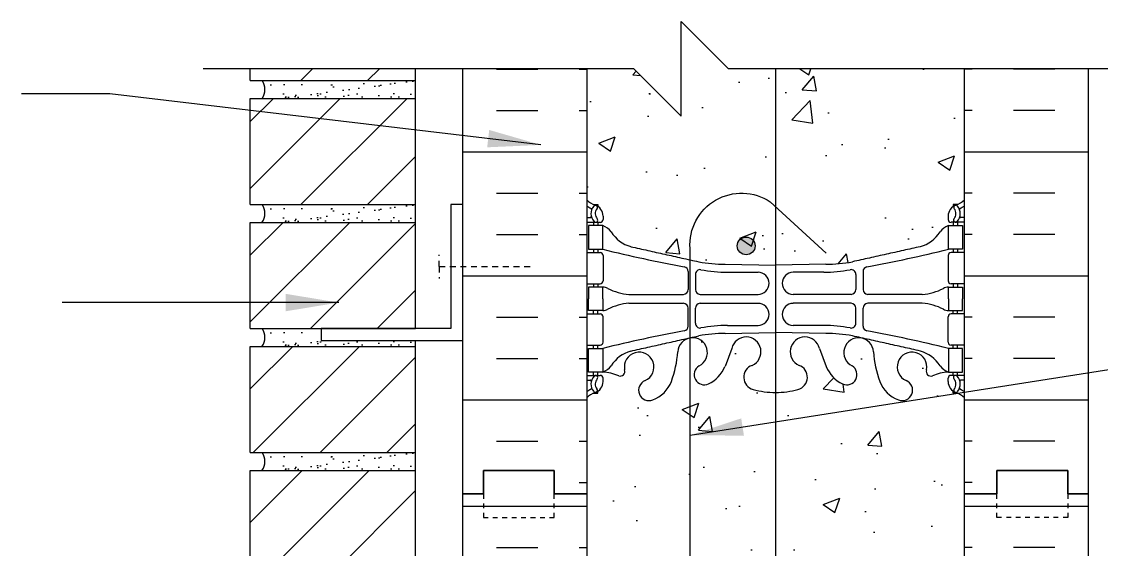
# Model space of a CAD drawing. Header units: inches. Extents: x 526.8 to 581.6, y 644.2 to 711.3.
# Drawn here: x 540.58 to 563.45, y 700.08 to 711.26 of the extents above; entities that cross this region are included whole.
import ezdxf

# ---------------------------------------------------------------- set-up
doc = ezdxf.new("R2010")
doc.units = ezdxf.units.IN
doc.header["$LTSCALE"] = 0.5
doc.header["$MEASUREMENT"] = 0
doc.linetypes.add('DASHED2', pattern=[0.375, 0.25, -0.125])
for name, color, linetype in [('HATCH', 12, 'Continuous'), ('line25', 2, 'Continuous'), ('LINE50', 5, 'Continuous'), ('LINE65', 3, 'Continuous'), ('LINE9', 9, 'Continuous'), ('TEXT', 4, 'Continuous'), ('Web_Edge', 9, 'Continuous')]:
    doc.layers.add(name, color=color, linetype=linetype)
doc.styles.add('DIM', font='romans.shx', dxfattribs={"width": 0.7})
doc.dimstyles.new('ext_12', dxfattribs={"dimscale": 12, "dimtxt": 0.09375, "dimasz": 0.09375, "dimexe": 0.09375, "dimexo": 0.0625, "dimgap": 0.0625, "dimtad": 1, "dimdec": 1, "dimzin": 3, "dimdsep": 46, "dimlunit": 4, "dimtxsty": 'DIM', "dimcen": 0.09, "dimdle": 0.09375, "dimclrt": 4, "dimadec": 0, "dimazin": 0, "dimtfac": 1, "dimtdec": 1, "dimtmove": 2, "dimatfit": 3, "dimfxl": 1, "dimfrac": 2, "dimtolj": 1, "dimtzin": 0, "dimarcsym": 0})
pattern_1 = [(45, (428.6339, 515.9881), (-0.707107, 0.707107), [])]

msp = doc.modelspace()

# ---------------------------------------------------------------- hatches: boundary and pattern name
at = {"layer": 'HATCH'}
h = msp.add_hatch(dxfattribs=at)
h.set_pattern_fill('AR-CONC', color=256, scale=0.5)
h.set_pattern_definition([(50, (0, 0), (3.586301, -0.313761), [0.375, -4.125]), (355, (0, 0), (-0.693757, 3.76096), [0.3, -3.3]), (100.45144, (0.299, -0.026), (2.892544, 3.4472), [0.318701, -3.50571]), (46.1842, (0, 1), (5.336207, -0.827596), [0.5625, -6.1875]), (96.63564, (0.4447, 0.931), (4.67331, 4.870593), [0.478052, -5.25857]), (351.18416, (0, 1), (4.67331, 4.870593), [0.45, -4.95]), (21, (0.5, 0.75), (2.984535, -2.013094), [0.375, -4.125]), (326, (0.5, 0.75), (1.216577, 3.62575), [0.3, -3.3]), (71.45144, (0.7487, 0.5822), (4.201112, 1.612656), [0.318701, -3.50571]), (37.5, (0, 0), (0.0607993, 1.6644693), [0, -3.26, 0, -3.35, 0, -3.3125]), (7.5, (0, 0), (1.3153477, 1.9720586), [0, -1.91, 0, -3.185, 0, -1.2625]), (327.5, (-1.115, 0), (2.6691122, -0.1127744), [0, -1.25, 0, -3.9, 0, -5.175]), (317.5, (-1.615, 0), (2.915931, 0.500525), [0, -1.625, 0, -2.59, 0, -3.675])])
edge = h.paths.add_edge_path()
edge.add_arc((560.199, 647.64), 0.5, 46.2109, 66.4218)
edge.add_line((560.399, 648.098), (560.309, 648.098))
edge.add_line((560.309, 648.098), (560.309, 648.14))
edge.add_arc((560.449, 648.347), 0.25, 180, 235.9442, ccw=False)
edge.add_line((560.199, 648.347), (560.199, 648.414))
edge.add_arc((560.262, 648.414), 0.0625, 90, 180, ccw=False)
edge.add_line((560.262, 648.477), (560.309, 648.477))
edge.add_line((560.309, 648.477), (560.309, 648.547))
edge.add_line((560.309, 648.547), (560.204, 648.547))
edge.add_arc((560.327, 648.89), 0.364, 214.9775, 250.3387, ccw=False)
edge.add_arc((559.404, 648.278), 0.743, 32.7919, 73.8107)
edge.add_spline(control_points=[(559.611, 648.992), (558.173, 649.313)], knot_values=[0, 0, 1, 1], degree=1, periodic=0)
edge.add_arc((557.617, 646.381), 2.984, 79.2546, 90.0995)
edge.add_line((557.612, 649.365), (556.545, 649.381))
edge.add_line((556.545, 649.381), (555.479, 649.365))
edge.add_arc((555.474, 646.381), 2.984, 89.9005, 100.7454)
edge.add_spline(control_points=[(554.917, 649.313), (553.48, 648.992)], knot_values=[0, 0, 1, 1], degree=1, periodic=0)
edge.add_arc((553.687, 648.278), 0.743, 106.1893, 147.2081)
edge.add_arc((552.764, 648.89), 0.364, 289.6613, 325.0225, ccw=False)
edge.add_line((552.886, 648.547), (552.781, 648.547))
edge.add_line((552.781, 648.547), (552.781, 648.477))
edge.add_line((552.781, 648.477), (552.829, 648.477))
edge.add_arc((552.829, 648.414), 0.0625, 0, 90, ccw=False)
edge.add_line((552.891, 648.414), (552.891, 648.347))
edge.add_arc((552.641, 648.347), 0.25, 304.0558, 360, ccw=False)
edge.add_line((552.781, 648.14), (552.781, 648.098))
edge.add_line((552.781, 648.098), (552.691, 648.098))
edge.add_arc((552.891, 647.64), 0.5, 113.5782, 133.7891)
edge.add_line((552.545, 648.001), (552.545, 645.228))
edge.add_line((552.545, 645.228), (554.498, 645.228))
edge.add_line((554.498, 645.228), (555.498, 644.228))
edge.add_line((555.498, 644.228), (555.498, 646.228))
edge.add_line((555.498, 646.228), (556.498, 645.228))
edge.add_line((556.498, 645.228), (560.545, 645.228))
edge.add_line((560.545, 645.228), (560.545, 648.001))
edge = h.paths.add_edge_path()
edge.add_line((560.545, 710.258), (555.545, 710.258))
edge.add_line((555.545, 710.258), (554.545, 711.258))
edge.add_line((554.545, 711.258), (554.545, 709.258))
edge.add_line((554.545, 709.258), (553.545, 710.258))
edge.add_line((553.545, 710.258), (552.545, 710.258))
edge.add_line((552.545, 710.258), (552.545, 707.485))
edge.add_arc((552.891, 707.846), 0.5, 226.2109, 246.4218)
edge.add_line((552.691, 707.388), (552.781, 707.388))
edge.add_line((552.781, 707.388), (552.781, 707.346))
edge.add_arc((552.641, 707.139), 0.25, 0, 55.9442, ccw=False)
edge.add_line((552.891, 707.139), (552.891, 707.071))
edge.add_arc((552.829, 707.071), 0.0625, -90, 0, ccw=False)
edge.add_line((552.829, 707.009), (552.781, 707.009))
edge.add_line((552.781, 707.009), (552.781, 706.939))
edge.add_line((552.781, 706.939), (552.886, 706.939))
edge.add_arc((552.764, 706.596), 0.364, 34.9775, 70.3387, ccw=False)
edge.add_arc((553.687, 707.207), 0.743, 212.7919, 253.8107)
edge.add_spline(control_points=[(553.48, 706.493), (554.917, 706.173)], knot_values=[0, 0, 1, 1], degree=1, periodic=0)
edge.add_arc((555.474, 709.105), 2.984, 259.2546, 270.0995)
edge.add_line((555.479, 706.121), (556.545, 706.105))
edge.add_line((556.545, 706.105), (557.612, 706.121))
edge.add_arc((557.617, 709.105), 2.984, 269.9005, 280.7454)
edge.add_spline(control_points=[(558.173, 706.173), (559.611, 706.493)], knot_values=[0, 0, 1, 1], degree=1, periodic=0)
edge.add_arc((559.404, 707.207), 0.743, 286.1893, 327.2081)
edge.add_arc((560.327, 706.596), 0.364, 109.6613, 145.0225, ccw=False)
edge.add_line((560.204, 706.939), (560.309, 706.939))
edge.add_line((560.309, 706.939), (560.309, 707.009))
edge.add_line((560.309, 707.009), (560.262, 707.009))
edge.add_arc((560.262, 707.071), 0.0625, 180, 270, ccw=False)
edge.add_line((560.199, 707.071), (560.199, 707.139))
edge.add_arc((560.449, 707.139), 0.25, 124.0558, 180, ccw=False)
edge.add_line((560.309, 707.346), (560.309, 707.388))
edge.add_line((560.309, 707.388), (560.399, 707.388))
edge.add_arc((560.199, 707.846), 0.5, 293.5782, 313.7891)
edge.add_line((560.545, 707.485), (560.545, 710.258))
h.paths.add_polyline_path([(560.545, 703.293, 0.088416), (560.399, 703.39), (560.309, 703.39), (560.309, 703.432, -0.249069), (560.199, 703.639), (560.199, 703.706, -0.414214), (560.262, 703.769), (560.309, 703.769), (560.309, 703.839), (560.204, 703.839, 0.085348), (559.875, 703.763, -0.669601), (559.742, 703.884, 2.087231), (559.308, 703.659, -1), (559.145, 703.25, -0.21345), (558.753, 703.639, -0.068226), (558.617, 704.267, 1.753171), (558.166, 703.971, -0.940793), (557.963, 703.587, -0.173075), (557.617, 703.954), (557.474, 704.341, 1.612474), (557.043, 703.981, -0.734872), (557.019, 703.47, -0.068475), (556.545, 703.408, -0.068475), (556.071, 703.47, -0.734872), (556.048, 703.981, 1.612474), (555.617, 704.341), (555.474, 703.954, -0.173075), (555.128, 703.587, -0.940793), (554.924, 703.971, 1.753171), (554.474, 704.267, -0.068226), (554.338, 703.639, -0.21345), (553.946, 703.25, -1), (553.782, 703.659, 2.087231), (553.348, 703.884, -0.669601), (553.216, 703.763, 0.085348), (552.886, 703.839), (552.781, 703.839), (552.781, 703.769), (552.829, 703.769, -0.414214), (552.891, 703.706), (552.891, 703.639, -0.249069), (552.781, 703.432), (552.781, 703.39), (552.691, 703.39, 0.088416), (552.545, 703.293), (552.545, 701.258), (552.545, 699.224, 0.088416), (552.691, 699.127), (552.781, 699.127), (552.781, 699.085, -0.249069), (552.891, 698.878), (552.891, 698.81, -0.414214), (552.829, 698.748), (552.781, 698.748), (552.781, 698.678), (552.886, 698.678, 0.085348), (553.216, 698.753, -0.669601), (553.348, 698.633, 2.087231), (553.782, 698.858, -1), (553.946, 699.266, -0.21345), (554.338, 698.877, -0.068226), (554.474, 698.249, 1.753171), (554.924, 698.546, -0.940793), (555.128, 698.929, -0.173075), (555.474, 698.562), (555.617, 698.176, 1.612474), (556.048, 698.535, -0.734872), (556.071, 699.046, -0.068475), (556.545, 699.108, -0.068475), (557.019, 699.046, -0.734872), (557.043, 698.535, 1.612474), (557.474, 698.176), (557.617, 698.562, -0.173075), (557.963, 698.929, -0.940793), (558.166, 698.546, 1.753171), (558.617, 698.249, -0.068226), (558.753, 698.877, -0.21345), (559.145, 699.266, -1), (559.308, 698.858, 2.087231), (559.742, 698.633, -0.669601), (559.875, 698.753, 0.085348), (560.204, 698.678), (560.309, 698.678), (560.309, 698.748), (560.262, 698.748, -0.414214), (560.199, 698.81), (560.199, 698.878, -0.249069), (560.309, 699.085), (560.309, 699.127), (560.399, 699.127, 0.088416), (560.545, 699.224), (560.545, 701.258)])
edge = h.paths.add_edge_path()
edge.add_arc((560.262, 695.445), 0.0625, 90, 180, ccw=False)
edge.add_line((560.262, 695.508), (560.309, 695.508))
edge.add_line((560.309, 695.508), (560.309, 695.578))
edge.add_line((560.309, 695.578), (560.204, 695.578))
edge.add_arc((560.327, 695.92), 0.364, 214.9775, 250.3387, ccw=False)
edge.add_arc((559.404, 695.309), 0.743, 32.7919, 73.8107)
edge.add_spline(control_points=[(559.611, 696.023), (558.173, 696.344)], knot_values=[0, 0, 1, 1], degree=1, periodic=0)
edge.add_arc((557.617, 693.412), 2.984, 79.2546, 90.0995)
edge.add_line((557.612, 696.396), (556.545, 696.412))
edge.add_line((556.545, 696.412), (555.479, 696.396))
edge.add_arc((555.474, 693.412), 2.984, 89.9005, 100.7454)
edge.add_spline(control_points=[(554.917, 696.344), (553.48, 696.023)], knot_values=[0, 0, 1, 1], degree=1, periodic=0)
edge.add_arc((553.687, 695.309), 0.743, 106.1893, 147.2081)
edge.add_arc((552.764, 695.92), 0.364, 289.6613, 325.0225, ccw=False)
edge.add_line((552.886, 695.578), (552.781, 695.578))
edge.add_line((552.781, 695.578), (552.781, 695.508))
edge.add_line((552.781, 695.508), (552.829, 695.508))
edge.add_arc((552.829, 695.445), 0.0625, 0, 90, ccw=False)
edge.add_line((552.891, 695.445), (552.891, 695.378))
edge.add_arc((552.641, 695.378), 0.25, 304.0558, 360, ccw=False)
edge.add_line((552.781, 695.171), (552.781, 695.129))
edge.add_line((552.781, 695.129), (552.691, 695.129))
edge.add_arc((552.891, 694.671), 0.5, 113.5782, 133.7891)
edge.add_line((552.545, 695.032), (552.545, 692.258))
edge.add_line((552.545, 692.258), (560.545, 692.258))
edge.add_line((560.545, 692.258), (560.545, 695.032))
edge.add_arc((560.199, 694.671), 0.5, 46.2109, 66.4218)
edge.add_line((560.399, 695.129), (560.309, 695.129))
edge.add_line((560.309, 695.129), (560.309, 695.171))
edge.add_arc((560.449, 695.378), 0.25, 180, 235.9442, ccw=False)
edge.add_line((560.199, 695.378), (560.199, 695.445))
h = msp.add_hatch(dxfattribs=at)
h.set_pattern_fill('ANSI31', color=256, scale=8, style=0)
h.set_pattern_definition([(45, (428.6339, 518.6131), (-0.707107, 0.707107), [])])
h.paths.add_polyline_path([(548.92, 710.258), (545.42, 710.258), (545.42, 710.008), (548.92, 710.008)])
h = msp.add_hatch(dxfattribs=at)
h.set_pattern_fill('INSUL', color=256, scale=7, style=0)
h.set_pattern_definition([(0, (-2373.6162, 304.2487), (0, 2.625), []), (0, (-2373.6162, 305.1237), (0, 2.625), [0.875, -0.875]), (0, (-2373.6162, 305.9987), (0, 2.625), [0.875, -0.875])])
h.paths.add_polyline_path([(552.545, 710.258), (549.92, 710.258), (549.92, 701.258), (550.358, 701.258), (550.358, 701.758), (551.858, 701.758), (551.858, 701.258), (552.545, 701.258)])
h = msp.add_hatch(dxfattribs=at)
h.set_pattern_fill('INSUL', color=256, scale=7, style=0)
h.set_pattern_definition([(180, (3486.707, 304.2487), (0, 2.625), []), (180, (3486.707, 305.1237), (0, 2.625), [0.875, -0.875]), (180, (3486.707, 305.9987), (0, 2.625), [0.875, -0.875])])
h.paths.add_polyline_path([(563.17, 710.258), (560.545, 710.258), (560.545, 701.258), (561.233, 701.258), (561.233, 701.758), (562.733, 701.758), (562.733, 701.258), (563.17, 701.258)])
h = msp.add_hatch(dxfattribs=at)
h.set_pattern_fill('AR-SAND', color=256, scale=0.25, style=0)
h.set_pattern_definition([(37.5, (428.63394, 529.11314), (-0.01574834, 0.48170594), [0, -0.38, 0, -0.425, 0, -0.40625]), (7.5, (428.63394, 529.11314), (0.4424442, 0.7055365), [0, -0.205, 0, -0.3425, 0, -0.13125]), (327.5, (428.32644, 529.11314), (0.7785355, 0.0014148), [0, -0.125, 0, -0.45, 0, -0.5875]), (317.5, (428.32644, 529.11314), (0.7515317, 0.2194189), [0, -0.0625, 0, -0.295, 0, -0.3375])])
h.paths.add_polyline_path([(548.92, 710.008), (545.67, 710.008, -0.318233), (545.67, 709.633), (548.92, 709.633)])
h = msp.add_hatch(dxfattribs=at)
h.set_pattern_fill('ANSI31', color=256, scale=8, style=0)
h.set_pattern_definition(pattern_1)
h.paths.add_polyline_path([(548.92, 707.383), (548.92, 709.633), (545.42, 709.633), (545.42, 707.383)])
h = msp.add_hatch(dxfattribs=at)
h.set_pattern_fill('AR-SAND', color=256, scale=0.25, style=0)
h.set_pattern_definition([(37.5, (428.63394, 526.48814), (-0.01574834, 0.48170594), [0, -0.38, 0, -0.425, 0, -0.40625]), (7.5, (428.63394, 526.48814), (0.4424442, 0.7055365), [0, -0.205, 0, -0.3425, 0, -0.13125]), (327.5, (428.32644, 526.48814), (0.7785355, 0.0014148), [0, -0.125, 0, -0.45, 0, -0.5875]), (317.5, (428.32644, 526.48814), (0.7515317, 0.2194189), [0, -0.0625, 0, -0.295, 0, -0.3375])])
h.paths.add_polyline_path([(548.92, 707.383), (545.67, 707.383, -0.318233), (545.67, 707.008), (548.92, 707.008)])
h = msp.add_hatch(dxfattribs=at)
h.set_pattern_fill('ANSI31', color=256, scale=8, style=0)
h.set_pattern_definition(pattern_1)
h.paths.add_polyline_path([(545.42, 704.758), (548.92, 704.758), (548.92, 707.008), (545.42, 707.008)])
h = msp.add_hatch(dxfattribs=at)
h.set_pattern_fill('AR-SAND', color=256, scale=0.25, style=0)
h.set_pattern_definition([(37.5, (428.63394, 523.86314), (-0.01574834, 0.48170594), [0, -0.38, 0, -0.425, 0, -0.40625]), (7.5, (428.63394, 523.86314), (0.4424442, 0.7055365), [0, -0.205, 0, -0.3425, 0, -0.13125]), (327.5, (428.32644, 523.86314), (0.7785355, 0.0014148), [0, -0.125, 0, -0.45, 0, -0.5875]), (317.5, (428.32644, 523.86314), (0.7515317, 0.2194189), [0, -0.0625, 0, -0.295, 0, -0.3375])])
edge = h.paths.add_edge_path()
edge.add_line((548.92, 704.508), (546.92, 704.508))
edge.add_line((546.92, 704.508), (546.92, 704.758))
edge.add_line((546.92, 704.758), (545.67, 704.758))
edge.add_arc((545.406, 704.571), 0.324, -35.3056, 35.3056, ccw=False)
edge.add_line((545.67, 704.383), (548.92, 704.383))
edge.add_line((548.92, 704.383), (548.92, 704.508))
h = msp.add_hatch(dxfattribs=at)
h.set_pattern_fill('ANSI31', color=256, scale=8, style=0)
h.set_pattern_definition(pattern_1)
h.paths.add_polyline_path([(548.92, 702.133), (548.92, 704.383), (545.42, 704.383), (545.42, 702.133)])
h = msp.add_hatch(dxfattribs=at)
h.set_pattern_fill('AR-SAND', color=256, scale=0.25, style=0)
h.set_pattern_definition([(37.5, (428.63394, 521.23814), (-0.01574834, 0.48170594), [0, -0.38, 0, -0.425, 0, -0.40625]), (7.5, (428.63394, 521.23814), (0.4424442, 0.7055365), [0, -0.205, 0, -0.3425, 0, -0.13125]), (327.5, (428.32644, 521.23814), (0.7785355, 0.0014148), [0, -0.125, 0, -0.45, 0, -0.5875]), (317.5, (428.32644, 521.23814), (0.7515317, 0.2194189), [0, -0.0625, 0, -0.295, 0, -0.3375])])
h.paths.add_polyline_path([(548.92, 702.133), (545.67, 702.133, -0.318233), (545.67, 701.758), (548.92, 701.758)])
h = msp.add_hatch(dxfattribs=at)
h.set_pattern_fill('ANSI31', color=256, scale=8, style=0)
h.set_pattern_definition(pattern_1)
h.paths.add_polyline_path([(548.92, 699.508), (548.92, 701.758), (545.42, 701.758), (545.42, 699.508)])
h = msp.add_hatch(dxfattribs=at)
h.set_pattern_fill('INSUL', color=256, scale=7, style=0)
h.set_pattern_definition([(0, (-2373.6162, 286.2487), (0, 2.625), []), (0, (-2373.6162, 287.1237), (0, 2.625), [0.875, -0.875]), (0, (-2373.6162, 287.9987), (0, 2.625), [0.875, -0.875])])
h.paths.add_polyline_path([(549.92, 692.258), (552.545, 692.258), (552.545, 701.258), (551.858, 701.258), (551.858, 701.758), (550.358, 701.758), (550.358, 701.258), (549.92, 701.258)])
h = msp.add_hatch(dxfattribs=at)
h.set_pattern_fill('INSUL', color=256, scale=7, style=0)
h.set_pattern_definition([(180, (3486.707, 286.2487), (0, 2.625), []), (180, (3486.707, 287.1237), (0, 2.625), [0.875, -0.875]), (180, (3486.707, 287.9987), (0, 2.625), [0.875, -0.875])])
h.paths.add_polyline_path([(560.545, 692.258), (563.17, 692.258), (563.17, 701.258), (562.733, 701.258), (562.733, 701.758), (561.233, 701.758), (561.233, 701.258), (560.545, 701.258)])
at = {"layer": 'LINE65'}
msp.add_hatch(color=256, dxfattribs=at).paths.add_polyline_path([(556.109, 706.509, 1), (555.734, 706.509, 1)])

# ---------------------------------------------------------------- linework, layer by layer
at = {"layer": 'line25'}
for p, q in [((545.42, 710.008), (545.42, 710.258)), ((548.92, 704.758), (548.92, 710.258)), ((552.545, 710.258), (552.545, 701.258)), ((560.545, 701.258), (560.545, 710.258)), ((545.42, 710.008), (548.92, 710.008)), ((545.42, 709.633), (548.92, 709.633)), ((545.42, 707.383), (545.42, 709.633)), ((545.42, 707.383), (548.92, 707.383)), ((545.42, 707.008), (548.92, 707.008)), ((545.42, 704.758), (545.42, 707.008)), ((545.42, 704.758), (548.92, 704.758)), ((545.42, 704.383), (548.92, 704.383)), ((545.42, 702.133), (545.42, 704.383)), ((548.92, 704.383), (548.92, 704.508)), ((548.92, 694.258), (548.92, 704.383)), ((545.42, 702.133), (548.92, 702.133)), ((545.42, 701.758), (548.92, 701.758)), ((545.42, 699.508), (545.42, 701.758)), ((552.545, 701.258), (552.545, 692.258)), ((560.545, 692.258), (560.545, 701.258))]:
    msp.add_line(p, q, dxfattribs=at)
at = {"layer": 'LINE50'}
for p, q in [((549.92, 701.258), (549.92, 710.258)), ((563.17, 701.258), (563.17, 710.258)), ((549.92, 692.258), (549.92, 701.258)), ((563.17, 692.258), (563.17, 701.258))]:
    msp.add_line(p, q, dxfattribs=at)
for points in [[(549.92, 701.258), (550.358, 701.258), (550.358, 701.758), (551.858, 701.758), (551.858, 701.258), (552.545, 701.258)], [(552.545, 701.258), (551.858, 701.258), (551.858, 701.758), (550.358, 701.758), (550.358, 701.258), (549.92, 701.258)], [(563.17, 701.258), (562.733, 701.258), (562.733, 701.758), (561.233, 701.758), (561.233, 701.258), (560.545, 701.258)], [(560.545, 701.258), (561.233, 701.258), (561.233, 701.758), (562.733, 701.758), (562.733, 701.258), (563.17, 701.258)]]:
    msp.add_lwpolyline(points, dxfattribs=at)
at = {"layer": 'LINE65'}
msp.add_line((556.545, 710.249), (556.545, 693.758), dxfattribs=at)
msp.add_lwpolyline([(557.613, 694.927), (556.433, 693.843, -0.623194), (554.735, 694.833), (554.735, 706.454, -0.623194), (556.433, 707.444), (557.613, 706.359)], format="xyb", dxfattribs=at)
msp.add_circle((555.922, 706.509), 0.188, dxfattribs=at)
at = {"layer": 'LINE9'}
for p, q in [((554.545, 709.258), (554.545, 711.258)), ((555.545, 710.258), (554.545, 711.258)), ((553.545, 710.258), (544.42, 710.258)), ((553.545, 710.258), (554.545, 709.258)), ((564.67, 710.258), (555.545, 710.258))]:
    msp.add_line(p, q, dxfattribs=at)
at = {"layer": 'LINE9', "linetype": 'DASHED2'}
for q in [(549.42, 706.321), (549.42, 705.821), (551.42, 706.071)]:
    msp.add_line((549.42, 706.071), q, dxfattribs=at)
at = {"layer": 'LINE9'}
msp.add_lwpolyline([(546.92, 704.508), (549.92, 704.508), (549.92, 707.383), (549.67, 707.383), (549.67, 704.758), (546.92, 704.758)], close=True, dxfattribs=at)
at = {"layer": 'LINE9', "linetype": 'DASHED2', "ltscale": 0.15}
for points in [[(550.358, 701.258), (550.358, 701.258), (550.358, 700.758), (551.858, 700.758), (551.858, 701.258), (551.858, 701.258)], [(550.358, 701.258), (550.358, 701.258), (550.358, 700.758), (551.858, 700.758), (551.858, 701.258), (551.858, 701.258)], [(562.733, 701.258), (562.733, 701.258), (562.733, 700.758), (561.233, 700.758), (561.233, 701.258), (561.233, 701.258)], [(562.733, 701.258), (562.733, 701.258), (562.733, 700.758), (561.233, 700.758), (561.233, 701.258), (561.233, 701.258)]]:
    msp.add_lwpolyline(points, dxfattribs=at)
at = {"layer": 'LINE9'}
for centre in [(545.406, 709.821), (545.406, 707.196), (545.406, 704.571), (545.406, 701.946)]:
    msp.add_arc(centre, 0.324, 324.6944, 35.3056, dxfattribs=at)
at = {"layer": 'Web_Edge'}
for p, q in [((552.691, 707.388), (552.781, 707.388)), ((552.781, 707.388), (552.781, 707.346)), ((560.399, 707.388), (560.309, 707.388)), ((560.309, 707.388), (560.309, 707.346)), ((552.545, 707.109), (552.623, 707.109)), ((552.891, 707.139), (552.891, 707.071)), ((560.199, 707.139), (560.199, 707.071)), ((560.545, 707.109), (560.467, 707.109)), ((552.545, 707.009), (552.829, 707.009)), ((552.691, 707.009), (552.691, 706.939)), ((552.781, 707.009), (552.781, 706.939)), ((560.545, 707.009), (560.262, 707.009)), ((560.309, 707.009), (560.309, 706.939)), ((560.399, 707.009), (560.399, 706.939)), ((552.691, 706.439), (552.691, 706.369)), ((552.781, 706.439), (552.781, 706.369)), ((560.309, 706.439), (560.309, 706.369)), ((560.399, 706.439), (560.399, 706.369)), ((552.545, 706.369), (552.829, 706.369)), ((552.891, 706.306), (552.891, 705.771)), ((560.199, 706.306), (560.199, 705.771)), ((560.545, 706.369), (560.262, 706.369)), ((554.693, 705.969), (554.693, 705.584)), ((555.479, 706.121), (556.545, 706.105)), ((557.612, 706.121), (556.545, 706.105)), ((558.397, 705.969), (558.397, 705.584)), ((554.846, 705.907), (554.846, 705.584)), ((555.526, 705.953), (556.173, 705.953)), ((557.565, 705.953), (556.918, 705.953)), ((558.245, 705.907), (558.245, 705.584)), ((552.545, 705.709), (552.829, 705.709)), ((552.691, 705.709), (552.691, 705.639)), ((552.781, 705.709), (552.781, 705.639)), ((560.545, 705.709), (560.262, 705.709)), ((560.309, 705.709), (560.309, 705.639)), ((560.399, 705.709), (560.399, 705.639)), ((553.439, 705.483), (554.593, 705.484)), ((553.439, 705.294), (554.593, 705.294)), ((554.946, 705.484), (556.173, 705.484)), ((554.946, 705.294), (556.173, 705.294)), ((558.145, 705.484), (556.918, 705.484)), ((558.145, 705.294), (556.918, 705.294)), ((559.652, 705.483), (558.497, 705.484)), ((559.652, 705.294), (558.497, 705.294)), ((552.545, 705.069), (552.829, 705.069)), ((552.691, 705.069), (552.691, 705.139)), ((552.781, 705.069), (552.781, 705.139)), ((554.693, 704.809), (554.693, 705.194)), ((554.846, 704.871), (554.846, 705.194)), ((558.245, 704.871), (558.245, 705.194)), ((558.397, 704.809), (558.397, 705.194)), ((560.545, 705.069), (560.262, 705.069)), ((560.309, 705.069), (560.309, 705.139)), ((560.399, 705.069), (560.399, 705.139)), ((552.891, 704.471), (552.891, 705.006)), ((555.526, 704.825), (556.173, 704.825)), ((557.565, 704.825), (556.918, 704.825)), ((560.199, 704.471), (560.199, 705.006)), ((555.479, 704.657), (556.545, 704.673)), ((557.612, 704.657), (556.545, 704.673)), ((552.545, 704.409), (552.829, 704.409)), ((552.691, 704.339), (552.691, 704.409)), ((552.781, 704.339), (552.781, 704.409)), ((560.545, 704.409), (560.262, 704.409)), ((560.309, 704.339), (560.309, 704.409)), ((560.399, 704.339), (560.399, 704.409)), ((555.617, 704.341), (555.474, 703.954)), ((557.474, 704.341), (557.617, 703.954)), ((552.545, 703.769), (552.829, 703.769)), ((552.691, 703.769), (552.691, 703.839)), ((552.781, 703.769), (552.781, 703.839)), ((552.891, 703.639), (552.891, 703.706)), ((560.199, 703.639), (560.199, 703.706)), ((560.545, 703.769), (560.262, 703.769)), ((560.309, 703.769), (560.309, 703.839)), ((560.399, 703.769), (560.399, 703.839)), ((552.545, 703.669), (552.623, 703.669)), ((560.545, 703.669), (560.467, 703.669)), ((552.691, 703.39), (552.781, 703.39)), ((552.781, 703.39), (552.781, 703.432)), ((560.309, 703.39), (560.309, 703.432)), ((560.399, 703.39), (560.309, 703.39))]:
    msp.add_line(p, q, dxfattribs=at)
for points in [[(552.586, 706.439), (552.886, 706.439), (552.886, 706.939), (552.586, 706.939)], [(560.504, 706.439), (560.204, 706.439), (560.204, 706.939), (560.504, 706.939)], [(552.586, 704.339), (552.886, 704.339), (552.886, 703.839), (552.586, 703.839)], [(560.504, 704.339), (560.204, 704.339), (560.204, 703.839), (560.504, 703.839)]]:
    msp.add_lwpolyline(points, close=True, dxfattribs=at)
for points in [[(552.886, 705.389), (552.886, 705.639), (552.586, 705.639), (552.586, 705.389)], [(560.204, 705.389), (560.204, 705.639), (560.504, 705.639), (560.504, 705.389)], [(552.886, 705.389), (552.886, 705.139), (552.586, 705.139), (552.586, 705.389)], [(560.204, 705.389), (560.204, 705.139), (560.504, 705.139), (560.504, 705.389)]]:
    msp.add_lwpolyline(points, dxfattribs=at)
for centre, radius, start, end in [((552.891, 707.846), 0.5, 226.2109, 250.5288), ((552.891, 707.846), 0.6, 234.7832, 245.0748), ((552.885, 707.193), 0.25, 140.1145, 222.4609), ((552.727, 707.324), 0.045, 321.448, 139.1879), ((552.641, 707.139), 0.25, 0, 70.5288), ((560.449, 707.139), 0.25, 109.4712, 180), ((560.363, 707.324), 0.045, 40.8121, 218.552), ((560.199, 707.846), 0.5, 289.4712, 313.7891), ((560.206, 707.193), 0.25, 317.5391, 39.8855), ((560.199, 707.846), 0.6, 294.9252, 305.2168), ((552.623, 707.128), 0.0196, 269.4032, 15.4901), ((552.629, 707.283), 0.021, 343.464, 63.9957), ((552.885, 707.193), 0.16, 140.0001, 222.4609), ((560.206, 707.193), 0.16, 317.5391, 39.9999), ((560.461, 707.283), 0.021, 116.0043, 196.536), ((560.467, 707.128), 0.0196, 164.5099, 270.5968), ((552.734, 707.055), 0.045, 222.4609, 42.4609), ((552.829, 707.071), 0.0625, 270, 0), ((552.764, 706.596), 0.364, 34.9775, 70.3387), ((560.327, 706.596), 0.364, 109.6613, 145.0225), ((560.262, 707.071), 0.0625, 180, 270), ((560.357, 707.055), 0.045, 137.5391, 317.5391), ((553.687, 707.207), 0.743, 212.7919, 253.8107), ((559.404, 707.207), 0.743, 286.1893, 327.2081), ((559.695, 733.859), 28.253, 256.0552, 259.6343), ((553.396, 733.859), 28.253, 280.3657, 283.9448), ((552.829, 706.306), 0.0625, 0, 90), ((560.262, 706.306), 0.0625, 90, 180), ((554.593, 705.969), 0.1, 360, 79.6343), ((554.946, 705.907), 0.1, 79.2546, 180), ((555.474, 709.105), 2.984, 259.2546, 270.0995), ((555.521, 708.937), 2.984, 259.2546, 270.0995), ((557.57, 708.937), 2.984, 269.9005, 280.7454), ((557.617, 709.105), 2.984, 269.9005, 280.7454), ((558.145, 705.907), 0.1, 0, 100.7454), ((558.497, 705.969), 0.1, 100.3657, 180), ((552.829, 705.771), 0.0625, 270, 0), ((556.173, 705.718), 0.234, 270, 90), ((556.918, 705.718), 0.234, 90, 270), ((560.262, 705.771), 0.0625, 180, 270), ((552.882, 705.42), 0.219, 60.4937, 88.92), ((553.524, 706.64), 1.16, 242.5844, 265.8032), ((554.593, 705.584), 0.1, 270.0388, 360), ((554.946, 705.584), 0.1, 180, 270), ((558.145, 705.584), 0.1, 270, 0), ((558.497, 705.584), 0.1, 180, 269.9612), ((559.567, 706.64), 1.16, 274.1968, 297.4156), ((560.208, 705.42), 0.219, 91.08, 119.5063), ((553.524, 704.138), 1.16, 94.1968, 117.4156), ((554.593, 705.194), 0.1, 0, 89.9612), ((554.946, 705.194), 0.1, 90, 180), ((556.173, 705.059), 0.234, 270, 90), ((556.918, 705.059), 0.234, 90, 270), ((558.145, 705.194), 0.1, 0, 90), ((558.497, 705.194), 0.1, 90.0388, 180), ((559.567, 704.138), 1.16, 62.5844, 85.8032), ((552.829, 705.006), 0.0625, 0, 90), ((552.882, 705.358), 0.219, 271.08, 299.5063), ((560.208, 705.358), 0.219, 240.4937, 268.92), ((560.262, 705.006), 0.0625, 90, 180), ((554.946, 704.871), 0.1, 180, 280.7454), ((555.521, 701.841), 2.984, 89.9005, 100.7454), ((557.57, 701.841), 2.984, 79.2546, 90.0995), ((558.145, 704.871), 0.1, 259.2546, 0), ((559.695, 676.918), 28.253, 100.3657, 103.9448), ((554.593, 704.809), 0.1, 280.3657, 0), ((555.474, 701.673), 2.984, 89.9005, 100.7454), ((557.617, 701.673), 2.984, 79.2546, 90.0995), ((558.497, 704.809), 0.1, 180, 259.6343), ((553.396, 676.918), 28.253, 76.0552, 79.6343), ((552.829, 704.471), 0.0625, 270, 0), ((554.787, 704.252), 0.314, 296.0652, 177.2643), ((555.922, 704.268), 0.314, 293.8084, 166.5854), ((557.169, 704.268), 0.314, 13.4146, 246.1916), ((558.304, 704.252), 0.314, 2.7357, 243.9348), ((560.262, 704.471), 0.0625, 180, 270), ((553.687, 703.57), 0.743, 106.1893, 147.2081), ((553.656, 703.946), 0.314, 293.8084, 191.4114), ((552.116, 704.448), 2.365, 339.9985, 355.6105), ((560.975, 704.448), 2.365, 184.3895, 200.0015), ((559.435, 703.946), 0.314, 348.5886, 246.1916), ((559.404, 703.57), 0.743, 32.7919, 73.8107), ((552.764, 704.181), 0.364, 289.6613, 325.0225), ((555.038, 703.785), 0.217, 121.463, 294.4736), ((554.787, 704.255), 0.75, 297.0295, 336.3062), ((556.14, 703.729), 0.268, 109.9662, 255.2108), ((556.951, 703.729), 0.268, 284.7892, 70.0338), ((558.303, 704.255), 0.75, 203.6938, 242.9705), ((558.053, 703.785), 0.217, 245.5264, 58.537), ((560.327, 704.181), 0.364, 214.9775, 250.3387), ((552.885, 703.584), 0.25, 137.5391, 219.8855), ((552.734, 703.723), 0.045, 317.5391, 137.5391), ((552.885, 703.584), 0.16, 137.5391, 219.9999), ((552.829, 703.706), 0.0625, 360, 90), ((552.831, 702.843), 0.997, 66.8533, 86.8462), ((553.257, 703.851), 0.0968, 249.5669, 19.8449), ((559.833, 703.851), 0.0968, 160.1551, 290.4331), ((560.259, 702.843), 0.997, 93.1538, 113.1467), ((560.262, 703.706), 0.0625, 90, 180), ((560.357, 703.723), 0.045, 42.4609, 222.4609), ((560.206, 703.584), 0.16, 320.0001, 42.4609), ((560.206, 703.584), 0.25, 320.1145, 42.4609), ((552.891, 702.932), 0.6, 114.9252, 125.2168), ((552.623, 703.649), 0.0196, 344.5099, 90.5968), ((552.629, 703.495), 0.021, 296.0043, 16.536), ((552.727, 703.453), 0.045, 220.8121, 38.552), ((552.641, 703.639), 0.25, 289.4712, 360), ((553.864, 703.455), 0.22, 111.8037, 291.8037), ((553.707, 703.883), 0.677, 290.6803, 338.8761), ((556.534, 705.162), 1.754, 254.7082, 270.3771), ((556.557, 705.162), 1.754, 269.6229, 285.2918), ((559.384, 703.883), 0.677, 201.1239, 249.3197), ((559.227, 703.455), 0.22, 248.1963, 68.1963), ((560.449, 703.639), 0.25, 180, 250.5288), ((560.363, 703.453), 0.045, 141.448, 319.1879), ((560.461, 703.495), 0.021, 163.464, 243.9957), ((560.467, 703.649), 0.0196, 89.4032, 195.4901), ((560.199, 702.932), 0.6, 54.7832, 65.0748), ((552.891, 702.932), 0.5, 109.4712, 133.7891), ((560.199, 702.932), 0.5, 46.2109, 70.5288)]:
    msp.add_arc(centre, radius, start, end, dxfattribs=at)
for points in [[(553.48, 706.493), (554.917, 706.173)], [(559.611, 706.493), (558.173, 706.173)], [(553.48, 704.284), (554.917, 704.605)], [(559.611, 704.284), (558.173, 704.605)]]:
    msp.add_open_spline(points, degree=1, dxfattribs=at)

# ---------------------------------------------------------------- leaders
at = {"layer": 'TEXT'}
for points in [[(551.576, 708.648), (542.448, 709.728), (540.577, 709.728)], [(547.292, 705.31), (543.664, 705.31), (541.439, 705.31)], [(554.735, 702.501), (565.77, 704.233), (568.108, 704.233)]]:
    msp.add_leader(points, dimstyle='ext_12', override={"dimgap": 0.0625, "dimtad": 0}, dxfattribs=at)

doc.saveas('drawing.dxf')
